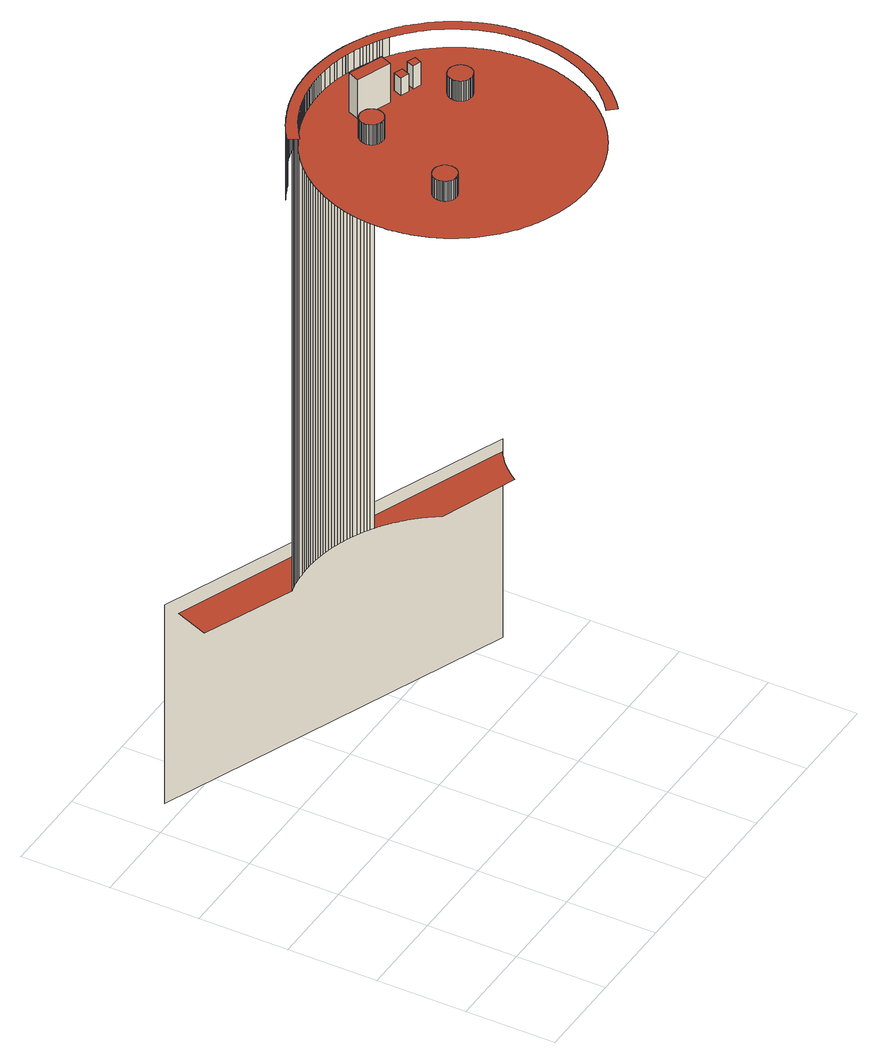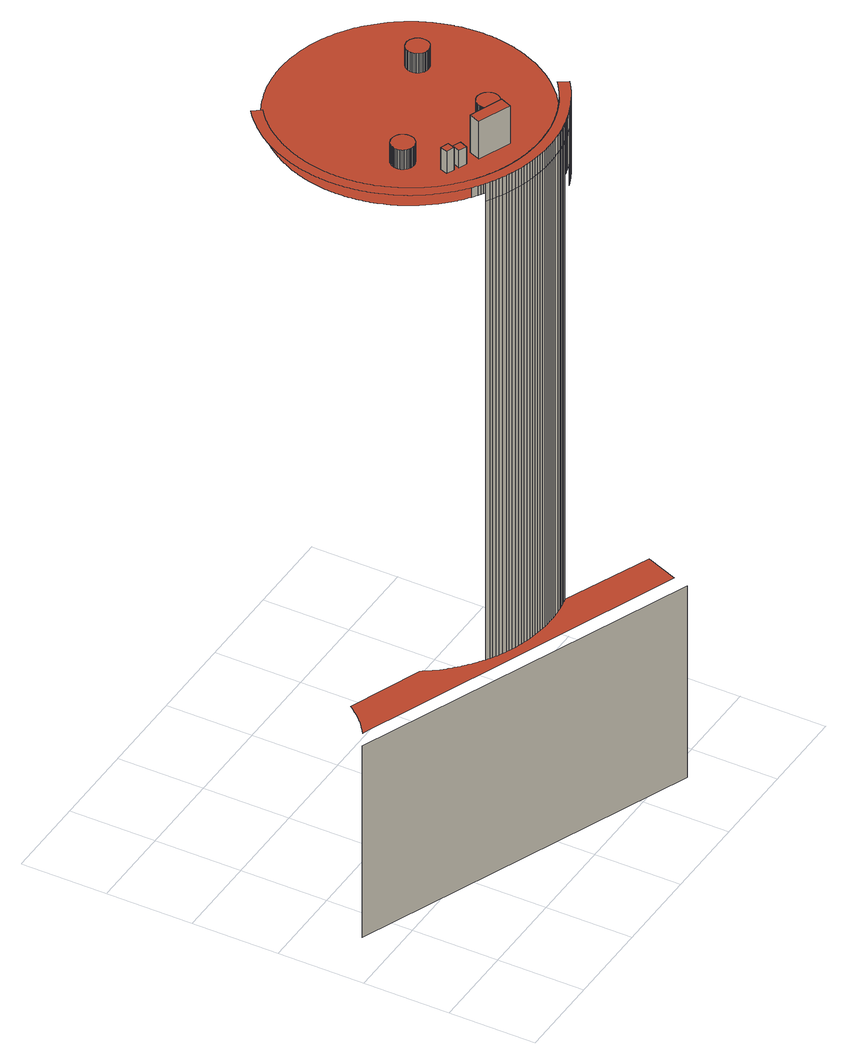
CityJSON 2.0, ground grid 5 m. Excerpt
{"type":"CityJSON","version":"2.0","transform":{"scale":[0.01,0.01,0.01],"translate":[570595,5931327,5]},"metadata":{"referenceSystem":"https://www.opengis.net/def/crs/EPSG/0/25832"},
"CityObjects":{
"building1":{"type":"Building","attributes":{"Grundfläche 2D":"1113.342750","Grundhöhe NN":"5.409"},"children":["building1-1","building1-2","building1-3","building1-4","building1-5","building1-6"],"geometry":[{"type":"MultiSurface","lod":"3","boundaries":[[[0,1,2,3]],[[4,5,6,7,8,9]],[[1,10,11,2]],[[6,5,4,12,13,14]],[[10,15,16,11]],[[17,18,7,6]],[[17,6,14,19]],[[15,20,21,22,23,24,25,16]],[[17,26,27,28,29,18]],[[27,26,17,19,30,31]],[[32,23,22,33]],[[28,27,34,35,36,37,38,39]],[[36,35,34,27,31,40,41,42]],[[33,43,44,45,46,47,48,32]],[[49,50,37,36]],[[49,36,42,51]],[[45,52,53,46]],[[54,55,50,49]],[[54,49,51,56]],[[57,58,59,55,54]],[[57,54,56,60]],[[52,61,62,63,64,65,66,67,68,53]],[[64,69,70,65]],[[71,72,58,57,73,74,75,76,77,78]],[[76,75,74,73,57,60,79,80,81,82]],[[69,83,84,70]],[[83,85,86,87,88,84]],[[76,82,89,90,91,92]],[[77,76,92,91,93,94]],[[86,95,96,87]],[[95,97,98,96]],[[93,91,99,100,101,102]],[[100,99,91,90,103,104]],[[97,105,106,107,108,98]],[[109,110,111,112,113,114,115,116,117,118,119,120,121,122,123,124,125,126,127,128,129,130,131,132,133,134,135,136,137,138,139,140,141,142,143,144,145,146,106,105,97,95,86,85,83,69,64,63,62,61,52,45,44,43,33,22,21,20,15,10,1,0,147,148,149,150,151,152,153,154,155,156,157,158,159,160,161,162,163,164,165,166,167,168,169,170,171,172,173,174,175,176,177,178,179,180,181,182,183,184,185,186,187,188,189,190,191,192,193,194,195,196,197,198,199,200,201,202,203,204,205,206,207,208,209,210,211,212,213,214,215,216,217,218,219,220,221,222,223,224,225,226,227,228,229,230,231,232,233,234,235,236,237,238,239,240,241,242,243,244,245,246,247,248,249,250,251,252,253,254,255,256,257,258,259,260,261,262,263,264,265,266,267,268,269,270,271,272,273,274,275,276,277,278,279,280,281,282,283,284,285,286,287,288,289,290,291,292,293,294,295,296,297,298,299,300,301,302,303,304,305,306,307,308,309,310,311,312,313,314,315,316,317,318,319,320,321,322,323,324,325,326,327,328,329,330,331,332,333,334,335,336,337,338,339,340,341,342,343,344,345,346,347,348,349,350,351,352,353,354,355,356,357,358,359,360,361,362,363,364,365,366,367,368,369,370,371,372,373,374,375,376,377,378,379,380,381,382,383,384,385,386,387,388,389,390,391,392,393,394,395,396,397,398,399,400,401,402,403,404,405,406,407,408,409,410,411,412,413,414,415,416,417,418,419,420,421,422,423,424,425,426,427,428,429,430,431,432,433,434,435,436,437,438,439,440,441,442,443,444,445,446,447,448,449,450,451,452,453,454,455,456,457,458,459,460,461,462,463,464,465,466,467,468,469,470,471,472,473,474,475,476,477,478,479,480,481,482,483,484,485,486,487,488,489,490,491,492,493,494,495,496,497,498,499]],[[101,100,500,501,502,503]],[[501,500,100,104,504,505]],[[106,146,145,144,506,507,508,107]],[[509,502,501,510,511,512,513,514]],[[511,510,501,505,515,516]],[[144,143,142,517,518,506]],[[511,519,520,521,522,512]],[[520,519,511,516,523,524]],[[142,141,525,517]],[[520,526,527,528,529,521]],[[527,526,520,524,530,531]],[[141,140,532,525]],[[527,533,534,535,536,528]],[[534,533,527,531,537,538]],[[140,139,138,539,540,532]],[[138,137,541,539]],[[534,542,543,544,545,535]],[[543,542,534,538,546,547]],[[137,136,548,541]],[[136,135,549,548]],[[135,134,550,549]],[[551,544,543,552,553,554,555,556,557,558]],[[555,554,553,552,543,547,559,560,561,562]],[[134,133,132,563,564,550]],[[132,131,130,565,566,563]],[[555,567,568,569,570,556]],[[568,567,555,562,571,572]],[[130,129,128,573,574,565]],[[568,575,576,577,578,569]],[[576,575,568,572,579,580]],[[128,127,126,581,582,573]],[[583,584,577,576]],[[583,576,580,585]],[[583,586,587,588,589,584]],[[126,125,124,123,122,590,591,592,593,581]],[[587,586,583,585,594,595]],[[587,596,597,598,599,588]],[[597,596,587,595,600,601]],[[122,121,120,119,118,602,603,604,605,590]],[[597,606,607,608,609,598]],[[607,606,597,601,610,611]],[[607,612,613,614,615,608]],[[613,612,607,611,616,617]],[[118,117,116,115,114,618,619,620,621,602]],[[613,622,623,624,625,614]],[[623,622,613,617,626,627]],[[623,628,629,630,631,624]],[[114,113,112,632,633,618]],[[629,628,623,627,634,635]],[[629,636,637,638,639,630]],[[637,636,629,635,640,641]],[[112,111,110,109,499,642,643,644,645,632]],[[637,646,647,648,649,638]],[[647,646,637,641,650,651]],[[499,498,497,652,653,642]],[[647,654,655,656,657,648]],[[655,654,647,651,658,659]],[[497,496,660,652]],[[655,661,662,663,664,656]],[[665,660,496,495]],[[662,661,655,659,666,667]],[[668,669,663,662]],[[495,494,493,492,491,670,671,672,673,665]],[[662,667,674,668]],[[668,675,676,677,678,669]],[[679,680,681,682]],[[668,674,683,684,676,675]],[[491,490,489,488,487,685,686,687,688,670]],[[676,689,690,691,692,677]],[[690,689,676,684,693,694]],[[695,696,697,698,699,700,701,702,703,704,705,706,707,708,709,710,711,712,713,714,715,716,717,718,719,720,721,722,723,724,725,726,727,728,729,730,731,732,733,734,735,736,737,738,739,740,741,742,743,744,745,746,747,748,749,750,751,752,753,754,755,756,757,758,759,760,761,762,763,764,765,766,767,768,769,770,771,772,773,774,775,776,777,778,779,780,781,782,783,784,785,786,787,788,789,790,791,792,793,794,795,796,797,798,799,800,801,802,803,804,805,806,807,808,809,810,811,812,813,814,815,816,817,818,819,820,821,822,823,824,825,826,827,828,829,830,831,832,833,834,835,836,837,838,839,840,841,842,843,844,845,846,694,693,684,683,674,667,666,659,658,651,650,641,640,635,634,627,626,617,616,611,610,601,600,595,594,585,580,579,572,571,562,561,560,559,547,546,538,537,531,530,524,523,516,515,505,504,104,103,90,89,82,81,80,79,60,56,51,42,41,40,31,30,19,14,13,12,847,848,849,850,851,852,853,854,855,856,3,2,11,16,25,24,23,32,48,47,46,53,68,67,66,65,70,84,88,87,96,98,108,107,508,507,506,518,517,525,532,540,539,541,548,549,550,564,563,566,565,574,573,582,581,593,592,591,590,605,604,603,602,621,620,619,618,633,632,645,644,643,642,653,652,660,665,673,672,671,670,688,687,686,685,857,858,859,860,861,862,863,864,865,866,867,868,869,870,871,872,873,874,875,876,877,878,879,880,881,882,883,884,885,886,887,888,889,890,891,892,893,894,895,896,897,898,899,900,901,902,903,904,905,906,907,908,909,910,911,912,913,914,915,916,917,918,919,920,921,922,923,924,925,926,927,928,929,930,931,932,933,934,935,936,937,938,939,940,941,942,943,944,945,946,947,948,949,950,951,952,953,954,955,956,957,958,959,960,961,962,963,964,965,966,967,968,969,970,971,972,973,974,975,976,977,978,979,980,981,982,983,984,985,986,987,988,989,990,991,992,993,994,995,996,997,998,999,1000,1001,1002,1003]],[[690,1004,1005,1006,1007,691]],[[487,486,485,858,857,685]],[[1005,1004,690,694,846,845]],[[1005,1008,1009,1010,1011,1006]],[[485,484,483,860,859,858]],[[1009,1008,1005,845,844,843]],[[843,842,1012,1009]],[[1012,1013,1010,1009]],[[483,482,481,862,861,860]],[[1012,1014,1015,1016,1017,1013]],[[481,480,479,864,863,862]],[[1015,1014,1012,842,841,840]],[[479,478,477,476,867,866,865,864]],[[1015,1018,1019,1020,1021,1016]],[[1019,1018,1015,840,839,838]],[[476,475,868,867]],[[1019,1022,1023,1024,1025,1020]],[[1023,1022,1019,838,837,836]],[[475,474,473,870,869,868]],[[512,522,521,529,528,536,535,545,544,551,558,557,556,570,569,578,577,584,589,588,599,598,609,608,615,614,625,624,631,630,639,638,649,648,657,656,664,663,669,678,677,692,691,1007,1006,1011,1010,1013,1017,1016,1021,1020,1025,1024,1026,1027,1028,1029,1030,1031,1032,1033,1034,1035,1036,1037,1038,1039,1040,1041,1042,1043,1044,1045,1046,1047,1048,1049,1050,1051,1052,1053,1054,1055,1056,1057,1058,1059,1060,1061,1062,1063,1064,1065,1066,1067,1068,1069,1070,1071,1072,1073,1074,1075,1076,1077,1078,1079,1080,1081,1082,1083,1084,514,513]],[[1023,1085,1086,1027,1026,1024]],[[1086,1085,1023,836,835,834]],[[473,472,471,470,873,872,871,870]],[[1087,1028,1027,1086]],[[1087,1086,834,833]],[[1028,1087,1088,1089,1090,1031,1030,1029]],[[1088,1087,833,832,831,830,1090,1089]]],"semantics":{"surfaces":[{"type":"WallSurface"},{"type":"RoofSurface"}],"values":[0,0,0,0,0,0,0,0,0,0,0,0,0,0,0,0,0,0,0,0,0,0,0,0,0,0,0,0,0,0,0,0,0,0,1,0,0,0,0,0,0,0,0,0,0,0,0,0,0,0,0,0,0,0,0,0,0,0,0,0,0,0,0,0,0,0,0,0,0,0,0,0,0,0,0,0,0,0,0,0,0,0,0,0,0,0,0,0,0,0,0,0,0,0,0,0,0,0,0,0,0,0,0,0,0,1,0,0,0,0,0,0,0,0,0,0,0,0,0,0,0,0,0,0,0,1,0,0,0,0,0,0,0]}}]},
"building1-1":{"type":"BuildingInstallation","parents":["building1"],"geometry":[{"type":"MultiSurface","lod":"3","boundaries":[[[1091,1092,1093,1094,1095,1096,1097,1098,1099,1100,1101,1102,1103,1104,1105,1106,1107,1108,1109,1110,1111,1112,1113,1114,1115,1116,1117,1118,1119,1120,1121,1122,1123,1124,1125,1126,1127,1128,1129,1130,1131,1132,1133,1134,1135,1136,1137,1138]],[[1096,1095,1139,1140]],[[1097,1096,1140,1141]],[[1098,1097,1141,1142]],[[1099,1098,1142,1143]],[[1094,1093,1144,1145]],[[1095,1094,1145,1139]],[[1100,1099,1143,1146]],[[1101,1100,1146,1147]],[[1102,1101,1147,1148]],[[1103,1102,1148,1149]],[[1104,1103,1149,1150]],[[1105,1104,1150,1151]],[[1106,1105,1151,1152]],[[1107,1106,1152,1153]],[[1108,1107,1153,1154]],[[1109,1108,1154,1155]],[[1110,1109,1155,1156]],[[1111,1110,1156,1157]],[[1112,1111,1157,1158]],[[1113,1112,1158,1159]],[[1114,1113,1159,1160]],[[1115,1114,1160,1161]],[[1116,1115,1161,1162]],[[1117,1116,1162,1163]],[[1118,1117,1163,1164]],[[1119,1118,1164,1165]],[[1120,1119,1165,1166]],[[1121,1120,1166,1167]],[[1122,1121,1167,1168]],[[1123,1122,1168,1169]],[[1124,1123,1169,1170]],[[1125,1124,1170,1171]],[[1126,1125,1171,1172]],[[1127,1126,1172,1173]],[[1128,1127,1173,1174]],[[1129,1128,1174,1175]],[[1130,1129,1175,1176]],[[1131,1130,1176,1177]],[[1132,1131,1177,1178]],[[1133,1132,1178,1179]],[[1134,1133,1179,1180]],[[1135,1134,1180,1181]],[[1136,1135,1181,1182]],[[1137,1136,1182,1183]],[[1138,1137,1183,1184]],[[1091,1138,1184,1185]],[[1092,1091,1185,1186]],[[1093,1092,1186,1144]]],"semantics":{"surfaces":[{"type":"RoofSurface"},{"type":"WallSurface"}],"values":[0,1,1,1,1,1,1,1,1,1,1,1,1,1,1,1,1,1,1,1,1,1,1,1,1,1,1,1,1,1,1,1,1,1,1,1,1,1,1,1,1,1,1,1,1,1,1,1,1]}}]},
"building1-2":{"type":"BuildingInstallation","parents":["building1"],"geometry":[{"type":"MultiSurface","lod":"3","boundaries":[[[1187,1188,1189,1190,1191,1192,1193,1194,1195,1196,1197,1198,1199,1200,1201,1202,1203,1204,1205,1206,1207,1208,1209,1210,1211,1212,1213,1214,1215,1216,1217,1218,1219,1220,1221,1222,1223,1224,1225,1226,1227,1228,1229,1230,1231,1232,1233,1234]],[[1235,1236,1192,1191]],[[1237,1238,1234,1233]],[[1238,1239,1187,1234]],[[1239,1240,1188,1187]],[[1240,1241,1189,1188]],[[1190,1189,1241,1242]],[[1242,1235,1191,1190]],[[1236,1243,1193,1192]],[[1243,1244,1194,1193]],[[1244,1245,1195,1194]],[[1245,1246,1196,1195]],[[1246,1247,1197,1196]],[[1247,1248,1198,1197]],[[1248,1249,1199,1198]],[[1249,1250,1200,1199]],[[1250,1251,1201,1200]],[[1251,1252,1202,1201]],[[1252,1253,1203,1202]],[[1253,1254,1204,1203]],[[1254,1255,1205,1204]],[[1255,1256,1206,1205]],[[1256,1257,1207,1206]],[[1257,1258,1208,1207]],[[1258,1259,1209,1208]],[[1259,1260,1210,1209]],[[1260,1261,1211,1210]],[[1261,1262,1212,1211]],[[1262,1263,1213,1212]],[[1263,1264,1214,1213]],[[1264,1265,1215,1214]],[[1265,1266,1216,1215]],[[1266,1267,1217,1216]],[[1267,1268,1218,1217]],[[1268,1269,1219,1218]],[[1269,1270,1220,1219]],[[1270,1271,1221,1220]],[[1271,1272,1222,1221]],[[1272,1273,1223,1222]],[[1273,1274,1224,1223]],[[1274,1275,1225,1224]],[[1226,1225,1275,1276]],[[1276,1277,1227,1226]],[[1277,1278,1228,1227]],[[1278,1279,1229,1228]],[[1279,1280,1230,1229]],[[1280,1281,1231,1230]],[[1281,1282,1232,1231]],[[1282,1237,1233,1232]]],"semantics":{"surfaces":[{"type":"RoofSurface"},{"type":"WallSurface"}],"values":[0,1,1,1,1,1,1,1,1,1,1,1,1,1,1,1,1,1,1,1,1,1,1,1,1,1,1,1,1,1,1,1,1,1,1,1,1,1,1,1,1,1,1,1,1,1,1,1,1]}}]},
"building1-3":{"type":"BuildingInstallation","parents":["building1"],"geometry":[{"type":"MultiSurface","lod":"3","boundaries":[[[1283,1284,1285,1286]],[[1286,1285,1287,1288]],[[1283,1286,1288,1289]],[[1284,1283,1289,1290]],[[1285,1284,1290,1287]]],"semantics":{"surfaces":[{"type":"RoofSurface"},{"type":"WallSurface"}],"values":[0,1,1,1,1]}}]},
"building1-4":{"type":"BuildingInstallation","parents":["building1"],"geometry":[{"type":"MultiSurface","lod":"3","boundaries":[[[1291,1292,1293,1294]],[[1294,1293,1295,1296]],[[1291,1294,1296,1297]],[[1292,1291,1297,1298]],[[1293,1292,1298,1295]]],"semantics":{"surfaces":[{"type":"RoofSurface"},{"type":"WallSurface"}],"values":[0,1,1,1,1]}}]},
"building1-5":{"type":"BuildingInstallation","parents":["building1"],"geometry":[{"type":"MultiSurface","lod":"3","boundaries":[[[1299,1300,1301,1302,1303,1304,1305,1306,1307,1308,1309,1310,1311,1312,1313,1314,1315,1316,1317,1318,1319,1320,1321,1322,1323,1324,1325,1326,1327,1328,1329,1330,1331,1332,1333,1334,1335,1336,1337,1338,1339,1340,1341,1342,1343,1344,1345,1346]],[[1309,1308,1347,1348]],[[1310,1309,1348,1349]],[[1311,1310,1349,1350]],[[1312,1311,1350,1351]],[[1313,1312,1351,1352]],[[1314,1313,1352,1353]],[[1308,1307,1354,1347]],[[1315,1314,1353,1355]],[[1316,1315,1355,1356]],[[1317,1316,1356,1357]],[[1318,1317,1357,1358]],[[1319,1318,1358,1359]],[[1320,1319,1359,1360]],[[1321,1320,1360,1361]],[[1322,1321,1361,1362]],[[1323,1322,1362,1363]],[[1324,1323,1363,1364]],[[1325,1324,1364,1365]],[[1326,1325,1365,1366]],[[1327,1326,1366,1367]],[[1328,1327,1367,1368]],[[1329,1328,1368,1369]],[[1330,1329,1369,1370]],[[1331,1330,1370,1371]],[[1332,1331,1371,1372]],[[1333,1332,1372,1373]],[[1334,1333,1373,1374]],[[1335,1334,1374,1375]],[[1336,1335,1375,1376]],[[1337,1336,1376,1377]],[[1338,1337,1377,1378]],[[1339,1338,1378,1379]],[[1340,1339,1379,1380]],[[1341,1340,1380,1381]],[[1342,1341,1381,1382]],[[1343,1342,1382,1383]],[[1344,1343,1383,1384]],[[1345,1344,1384,1385]],[[1346,1345,1385,1386]],[[1299,1346,1386,1387]],[[1300,1299,1387,1388]],[[1301,1300,1388,1389]],[[1302,1301,1389,1390]],[[1303,1302,1390,1391]],[[1304,1303,1391,1392]],[[1305,1304,1392,1393]],[[1306,1305,1393,1394]],[[1307,1306,1394,1354]]],"semantics":{"surfaces":[{"type":"RoofSurface"},{"type":"WallSurface"}],"values":[0,1,1,1,1,1,1,1,1,1,1,1,1,1,1,1,1,1,1,1,1,1,1,1,1,1,1,1,1,1,1,1,1,1,1,1,1,1,1,1,1,1,1,1,1,1,1,1,1]}}]},
"building1-6":{"type":"BuildingInstallation","parents":["building1"],"geometry":[{"type":"MultiSurface","lod":"3","boundaries":[[[1395,1396,1397,1398]],[[1398,1397,1399,1400]],[[1395,1398,1400,1401]],[[1396,1395,1401,1402]],[[1397,1396,1402,1399]]],"semantics":{"surfaces":[{"type":"RoofSurface"},{"type":"WallSurface"}],"values":[0,1,1,1,1]}}]}
},
"vertices":[
[413,1460,4232],[442,1477,4232],[442,1477,4345],[413,1460,4345],[417,1532,4232],[430,1539,4232],[433,1541,4232],[433,1541,3867],[430,1539,3867],[417,1532,3867],[445,1479,4232],[445,1479,4345],[417,1532,4345],[430,1539,4345],[433,1541,4345],[458,1486,4232],[458,1486,4345],[446,1547,4232],[446,1547,3867],[446,1547,4345],[460,1487,4232],[473,1493,4232],[476,1495,4232],[476,1495,4345],[473,1493,4345],[460,1487,4345],[450,1549,4232],[464,1555,4232],[464,1555,3867],[450,1549,3867],[450,1549,4345],[464,1555,4345],[489,1501,4345],[489,1501,4232],[467,1557,4232],[481,1563,4232],[485,1565,4232],[485,1565,3867],[481,1563,3867],[467,1557,3867],[467,1557,4345],[481,1563,4345],[485,1565,4345],[492,1502,4232],[506,1508,4232],[508,1509,4232],[508,1509,4345],[506,1508,4345],[492,1502,4345],[499,1571,4232],[499,1571,3867],[499,1571,4345],[522,1515,4232],[522,1515,4345],[503,1572,4232],[503,1572,3867],[503,1572,4345],[521,1579,4232],[521,1579,4010],[521,1579,3867],[521,1579,4345],[525,1516,4232],[539,1522,4232],[542,1523,4232],[556,1528,4232],[556,1528,4345],[542,1523,4345],[539,1522,4345],[525,1516,4345],[559,1529,4232],[559,1529,4345],[540,1586,4010],[535,1585,4010],[535,1585,4232],[540,1586,4232],[554,1591,4232],[558,1592,4232],[558,1592,4010],[554,1591,4010],[535,1585,4345],[540,1586,4345],[554,1591,4345],[558,1592,4345],[573,1534,4232],[573,1534,4345],[576,1535,4232],[591,1539,4232],[591,1539,4345],[576,1535,4345],[573,1597,4345],[577,1598,4345],[577,1598,4232],[573,1597,4232],[577,1598,4010],[573,1597,4010],[594,1540,4232],[594,1540,4345],[608,1544,4232],[608,1544,4345],[592,1602,4232],[596,1604,4232],[596,1604,4010],[592,1602,4010],[592,1602,4345],[596,1604,4345],[611,1545,4232],[626,1549,4232],[626,1549,4345],[611,1545,4345],[989,1549,4232],[985,1550,4232],[970,1554,4232],[966,1554,4232],[951,1557,4232],[948,1558,4232],[932,1561,4232],[929,1561,4232],[913,1564,4232],[910,1564,4232],[894,1566,4232],[891,1567,4232],[875,1568,4232],[871,1568,4232],[856,1570,4232],[852,1570,4232],[836,1571,4232],[833,1571,4232],[817,1571,4232],[814,1571,4232],[798,1571,4232],[795,1571,4232],[779,1571,4232],[776,1570,4232],[760,1570,4232],[756,1569,4232],[741,1568,4232],[738,1568,4232],[722,1566,4232],[719,1566,4232],[703,1564,4232],[700,1563,4232],[681,1561,4232],[666,1558,4232],[663,1557,4232],[648,1554,4232],[644,1553,4232],[630,1550,4232],[386,1443,4232],[384,1442,4232],[341,1410,4232],[339,1408,4232],[315,1389,4232],[312,1387,4232],[290,1366,4232],[287,1364,4232],[274,1352,4232],[265,1342,4232],[262,1339,4232],[253,1329,4232],[250,1326,4232],[238,1313,4232],[229,1303,4232],[226,1300,4232],[217,1289,4232],[215,1286,4232],[206,1274,4232],[204,1271,4232],[195,1260,4232],[184,1245,4232],[182,1241,4232],[174,1229,4232],[172,1226,4232],[164,1213,4232],[162,1210,4232],[154,1197,4232],[152,1194,4232],[143,1178,4232],[134,1161,4232],[127,1147,4232],[126,1144,4232],[119,1130,4232],[118,1127,4232],[111,1112,4232],[110,1109,4232],[104,1094,4232],[103,1091,4232],[97,1076,4232],[96,1073,4232],[90,1058,4232],[89,1055,4232],[84,1039,4232],[83,1036,4232],[79,1020,4232],[78,1018,4232],[73,1001,4232],[73,999,4232],[69,982,4232],[68,980,4232],[64,961,4232],[61,944,4232],[60,942,4232],[58,925,4232],[57,922,4232],[55,905,4232],[55,903,4232],[53,885,4232],[53,883,4232],[51,866,4232],[51,864,4232],[50,846,4232],[50,844,4232],[50,826,4232],[50,825,4232],[49,807,4232],[49,805,4232],[50,787,4232],[50,785,4232],[51,768,4232],[51,766,4232],[52,748,4232],[52,747,4232],[54,729,4232],[54,727,4232],[54,726,4232],[57,708,4232],[59,691,4232],[60,689,4232],[63,672,4232],[63,670,4232],[67,653,4232],[67,651,4232],[71,633,4232],[76,616,4232],[76,615,4232],[81,598,4232],[81,596,4232],[86,580,4232],[87,579,4232],[92,562,4232],[93,561,4232],[99,544,4232],[99,543,4232],[105,527,4232],[106,526,4232],[112,510,4232],[113,509,4232],[120,493,4232],[128,477,4232],[128,476,4232],[136,461,4232],[144,445,4232],[145,445,4232],[153,430,4232],[154,429,4232],[162,415,4232],[162,414,4232],[172,400,4232],[191,371,4232],[211,344,4232],[222,332,4232],[233,318,4232],[256,293,4232],[268,280,4232],[281,268,4232],[293,255,4232],[307,244,4232],[320,232,4232],[334,220,4232],[349,209,4232],[363,198,4232],[378,188,4232],[394,177,4232],[410,167,4232],[426,158,4232],[442,148,4232],[459,139,4232],[476,131,4232],[493,123,4232],[511,115,4232],[529,108,4232],[546,101,4232],[565,94,4232],[583,88,4232],[602,83,4232],[621,78,4232],[640,73,4232],[659,69,4232],[678,66,4232],[698,62,4232],[717,60,4232],[736,58,4232],[737,58,4232],[756,56,4232],[776,55,4232],[795,54,4232],[796,54,4232],[815,54,4232],[834,55,4232],[835,55,4232],[854,56,4232],[855,56,4232],[873,57,4232],[874,57,4232],[892,59,4232],[893,59,4232],[911,62,4232],[913,62,4232],[931,64,4232],[932,65,4232],[949,68,4232],[951,68,4232],[968,71,4232],[988,76,4232],[1005,80,4232],[1006,81,4232],[1023,86,4232],[1025,86,4232],[1041,91,4232],[1059,97,4232],[1060,98,4232],[1076,104,4232],[1078,104,4232],[1094,110,4232],[1095,111,4232],[1110,117,4232],[1112,118,4232],[1127,125,4232],[1129,126,4232],[1143,133,4232],[1145,133,4232],[1159,141,4232],[1161,142,4232],[1175,149,4232],[1177,150,4232],[1190,158,4232],[1192,159,4232],[1205,167,4232],[1207,168,4232],[1220,176,4232],[1221,177,4232],[1249,196,4232],[1250,197,4232],[1276,216,4232],[1276,217,4232],[1317,251,4232],[1342,274,4232],[1349,282,4232],[1366,299,4232],[1373,307,4232],[1378,312,4232],[1389,325,4232],[1396,334,4232],[1400,339,4232],[1407,348,4232],[1411,353,4232],[1418,362,4232],[1422,367,4232],[1429,377,4232],[1432,382,4232],[1439,392,4232],[1442,397,4232],[1449,407,4232],[1452,413,4232],[1458,423,4232],[1462,428,4232],[1468,439,4232],[1471,444,4232],[1477,455,4232],[1480,461,4232],[1485,472,4232],[1488,477,4232],[1493,489,4232],[1496,494,4232],[1504,511,4232],[1509,523,4232],[1511,529,4232],[1516,541,4232],[1518,546,4232],[1522,558,4232],[1524,564,4232],[1528,576,4232],[1530,582,4232],[1534,595,4232],[1536,600,4232],[1539,613,4232],[1541,619,4232],[1544,632,4232],[1546,637,4232],[1549,650,4232],[1550,656,4232],[1554,675,4232],[1556,688,4232],[1557,694,4232],[1559,707,4232],[1560,713,4232],[1561,726,4232],[1562,732,4232],[1563,746,4232],[1564,751,4232],[1565,765,4232],[1565,770,4232],[1566,784,4232],[1566,790,4232],[1566,803,4232],[1566,809,4232],[1566,822,4232],[1566,828,4232],[1565,847,4232],[1565,861,4232],[1564,866,4232],[1563,880,4232],[1563,885,4232],[1561,899,4232],[1561,904,4232],[1559,918,4232],[1558,923,4232],[1556,936,4232],[1555,942,4232],[1553,955,4232],[1552,960,4232],[1549,973,4232],[1548,979,4232],[1545,992,4232],[1544,997,4232],[1540,1010,4232],[1539,1015,4232],[1534,1033,4232],[1530,1045,4232],[1528,1050,4232],[1524,1063,4232],[1522,1067,4232],[1518,1080,4232],[1516,1084,4232],[1511,1097,4232],[1509,1101,4232],[1504,1113,4232],[1502,1118,4232],[1497,1130,4232],[1495,1134,4232],[1489,1146,4232],[1487,1150,4232],[1481,1162,4232],[1479,1166,4232],[1473,1177,4232],[1470,1182,4232],[1464,1192,4232],[1462,1197,4232],[1446,1222,4232],[1444,1226,4232],[1427,1250,4232],[1425,1254,4232],[1407,1277,4232],[1405,1281,4232],[1386,1303,4232],[1384,1306,4232],[1364,1329,4232],[1361,1332,4232],[1340,1353,4232],[1337,1356,4232],[1328,1365,4232],[1324,1368,4232],[1315,1377,4232],[1311,1380,4232],[1301,1389,4232],[1298,1392,4232],[1288,1400,4232],[1284,1403,4232],[1273,1411,4232],[1270,1414,4232],[1259,1422,4232],[1256,1425,4232],[1241,1435,4232],[1229,1443,4232],[1226,1446,4232],[1214,1453,4232],[1210,1455,4232],[1198,1463,4232],[1195,1465,4232],[1182,1472,4232],[1179,1474,4232],[1166,1481,4232],[1162,1483,4232],[1149,1490,4232],[1146,1492,4232],[1132,1498,4232],[1129,1500,4232],[1115,1506,4232],[1111,1508,4232],[1098,1513,4232],[1094,1515,4232],[1080,1521,4232],[1076,1522,4232],[1062,1527,4232],[1058,1529,4232],[1044,1533,4232],[1041,1535,4232],[1026,1539,4232],[1022,1540,4232],[1007,1544,4232],[1004,1545,4232],[612,1607,4232],[616,1608,4232],[616,1608,4010],[612,1607,4010],[612,1607,4345],[616,1608,4345],[648,1554,4345],[644,1553,4345],[630,1550,4345],[616,1608,3867],[631,1612,4232],[635,1613,4232],[635,1613,1275],[631,1612,1275],[616,1608,1275],[631,1612,4345],[635,1613,4345],[666,1558,4345],[663,1557,4345],[651,1616,4232],[655,1617,4232],[655,1617,1275],[651,1616,1275],[651,1616,4345],[655,1617,4345],[681,1561,4345],[671,1620,4232],[675,1621,4232],[675,1621,1275],[671,1620,1275],[671,1620,4345],[675,1621,4345],[700,1563,4345],[691,1623,4232],[695,1624,4232],[695,1624,1275],[691,1623,1275],[691,1623,4345],[695,1624,4345],[719,1566,4345],[703,1564,4345],[722,1566,4345],[711,1626,4232],[716,1626,4232],[716,1626,1275],[711,1626,1275],[711,1626,4345],[716,1626,4345],[738,1568,4345],[741,1568,4345],[756,1569,4345],[731,1628,1275],[731,1628,4232],[736,1628,4232],[752,1629,4232],[757,1630,4232],[757,1630,1275],[752,1629,1275],[736,1628,1275],[731,1628,4345],[736,1628,4345],[752,1629,4345],[757,1630,4345],[776,1570,4345],[760,1570,4345],[795,1571,4345],[779,1571,4345],[772,1631,4232],[777,1631,4232],[777,1631,1275],[772,1631,1275],[772,1631,4345],[777,1631,4345],[814,1571,4345],[798,1571,4345],[793,1631,4232],[798,1631,4232],[798,1631,1275],[793,1631,1275],[793,1631,4345],[798,1631,4345],[833,1571,4345],[817,1571,4345],[819,1631,4232],[819,1631,1275],[819,1631,4345],[834,1631,4232],[839,1631,4232],[839,1631,1275],[834,1631,1275],[871,1568,4345],[856,1570,4345],[852,1570,4345],[836,1571,4345],[834,1631,4345],[839,1631,4345],[855,1630,4232],[860,1630,4232],[860,1630,1275],[855,1630,1275],[855,1630,4345],[860,1630,4345],[910,1564,4345],[894,1566,4345],[891,1567,4345],[875,1568,4345],[876,1629,4232],[881,1628,4232],[881,1628,1275],[876,1629,1275],[876,1629,4345],[881,1628,4345],[897,1626,4232],[901,1626,4232],[901,1626,1275],[897,1626,1275],[897,1626,4345],[901,1626,4345],[948,1558,4345],[932,1561,4345],[929,1561,4345],[913,1564,4345],[917,1624,4232],[922,1623,4232],[922,1623,1275],[917,1624,1275],[917,1624,4345],[922,1623,4345],[938,1621,4232],[943,1620,4232],[943,1620,1275],[938,1621,1275],[966,1554,4345],[951,1557,4345],[938,1621,4345],[943,1620,4345],[958,1617,4232],[963,1617,4232],[963,1617,1275],[958,1617,1275],[958,1617,4345],[963,1617,4345],[1004,1545,4345],[989,1549,4345],[985,1550,4345],[970,1554,4345],[979,1613,4232],[983,1612,4232],[983,1612,1275],[979,1613,1275],[979,1613,4345],[983,1612,4345],[1022,1540,4345],[1007,1544,4345],[999,1609,4232],[1004,1608,4232],[1004,1608,1275],[999,1609,1275],[999,1609,4345],[1004,1608,4345],[1026,1539,4345],[1019,1604,4232],[1024,1602,4232],[1024,1602,1275],[1019,1604,1275],[1041,1535,4345],[1019,1604,4345],[1024,1602,4345],[1044,1597,4232],[1044,1597,1275],[1076,1522,4345],[1062,1527,4345],[1058,1529,4345],[1044,1533,4345],[1044,1597,4345],[1058,1592,4232],[1063,1591,4232],[1063,1591,1275],[1058,1592,1275],[214,2095,1275],[2175,1306,1275],[2175,1306,41],[214,2095,41],[1058,1592,4345],[1063,1591,4345],[1111,1508,4345],[1098,1513,4345],[1094,1515,4345],[1080,1521,4345],[1078,1585,4232],[1083,1584,4232],[1083,1584,1275],[1078,1585,1275],[1078,1585,4345],[1083,1584,4345],[1358,207,4345],[1366,214,4345],[1379,226,4345],[1392,240,4345],[1405,253,4345],[1410,258,4345],[1418,267,4345],[1423,272,4345],[1431,281,4345],[1435,287,4345],[1443,296,4345],[1447,302,4345],[1455,311,4345],[1459,317,4345],[1466,326,4345],[1471,332,4345],[1478,342,4345],[1482,348,4345],[1489,358,4345],[1500,375,4345],[1503,381,4345],[1510,392,4345],[1520,409,4345],[1523,415,4345],[1530,427,4345],[1533,433,4345],[1539,444,4345],[1542,451,4345],[1548,463,4345],[1551,469,4345],[1556,481,4345],[1559,488,4345],[1564,500,4345],[1572,519,4345],[1579,538,4345],[1581,545,4345],[1586,558,4345],[1588,564,4345],[1592,577,4345],[1594,584,4345],[1597,597,4345],[1599,604,4345],[1603,617,4345],[1604,624,4345],[1607,637,4345],[1609,644,4345],[1612,658,4345],[1613,664,4345],[1615,678,4345],[1616,685,4345],[1619,699,4345],[1619,705,4345],[1621,719,4345],[1622,726,4345],[1623,740,4345],[1624,747,4345],[1625,761,4345],[1625,767,4345],[1626,782,4345],[1626,788,4345],[1626,802,4345],[1626,823,4345],[1626,829,4345],[1626,844,4345],[1626,850,4345],[1625,864,4345],[1624,871,4345],[1623,885,4345],[1623,891,4345],[1622,895,4345],[1621,905,4345],[1620,912,4345],[1619,926,4345],[1618,932,4345],[1616,946,4345],[1615,952,4345],[1612,966,4345],[1611,972,4345],[1608,986,4345],[1607,992,4345],[1603,1006,4345],[1602,1012,4345],[1598,1025,4345],[1597,1031,4345],[1593,1044,4345],[1591,1050,4345],[1587,1063,4345],[1585,1069,4345],[1581,1082,4345],[1574,1101,4345],[1572,1106,4345],[1567,1119,4345],[1565,1125,4345],[1559,1137,4345],[1557,1142,4345],[1552,1155,4345],[1549,1160,4345],[1543,1172,4345],[1541,1177,4345],[1535,1189,4345],[1532,1194,4345],[1526,1206,4345],[1523,1211,4345],[1517,1222,4345],[1514,1227,4345],[1507,1238,4345],[1497,1254,4345],[1494,1259,4345],[1487,1270,4345],[1477,1284,4345],[1473,1290,4345],[1456,1313,4345],[1452,1318,4345],[1433,1342,4345],[1421,1355,4345],[1408,1369,4345],[1405,1373,4345],[1396,1382,4345],[1383,1396,4345],[1379,1400,4345],[1369,1409,4345],[1365,1412,4345],[1355,1422,4345],[1351,1425,4345],[1341,1434,4345],[1336,1438,4345],[1326,1446,4345],[1322,1450,4345],[1311,1459,4345],[1306,1462,4345],[1295,1470,4345],[1280,1482,4345],[1275,1485,4345],[1263,1493,4345],[1259,1496,4345],[1247,1504,4345],[1242,1507,4345],[1230,1514,4345],[1225,1517,4345],[1212,1525,4345],[1208,1527,4345],[1195,1534,4345],[1190,1537,4345],[1177,1543,4345],[1172,1546,4345],[1159,1552,4345],[1140,1561,4345],[1135,1563,4345],[1121,1569,4345],[1116,1571,4345],[1102,1577,4345],[1097,1578,4345],[400,1523,4345],[384,1513,4345],[369,1504,4345],[353,1494,4345],[349,1490,4345],[305,1459,4345],[339,1408,4345],[341,1410,4345],[384,1442,4345],[386,1443,4345],[1115,1506,4345],[1129,1500,4345],[1132,1498,4345],[1146,1492,4345],[1149,1490,4345],[1162,1483,4345],[1166,1481,4345],[1179,1474,4345],[1182,1472,4345],[1195,1465,4345],[1198,1463,4345],[1210,1455,4345],[1214,1453,4345],[1226,1446,4345],[1229,1443,4345],[1241,1435,4345],[1256,1425,4345],[1259,1422,4345],[1270,1414,4345],[1273,1411,4345],[1284,1403,4345],[1288,1400,4345],[1298,1392,4345],[1301,1389,4345],[1311,1380,4345],[1315,1377,4345],[1324,1368,4345],[1328,1365,4345],[1337,1356,4345],[1340,1353,4345],[1361,1332,4345],[1364,1329,4345],[1384,1306,4345],[1386,1303,4345],[1405,1281,4345],[1407,1277,4345],[1425,1254,4345],[1427,1250,4345],[1444,1226,4345],[1446,1222,4345],[1462,1197,4345],[1464,1192,4345],[1470,1182,4345],[1473,1177,4345],[1479,1166,4345],[1481,1162,4345],[1487,1150,4345],[1489,1146,4345],[1495,1134,4345],[1497,1130,4345],[1502,1118,4345],[1504,1113,4345],[1509,1101,4345],[1511,1097,4345],[1516,1084,4345],[1518,1080,4345],[1522,1067,4345],[1524,1063,4345],[1528,1050,4345],[1530,1045,4345],[1534,1033,4345],[1539,1015,4345],[1540,1010,4345],[1544,997,4345],[1545,992,4345],[1548,979,4345],[1549,973,4345],[1552,960,4345],[1553,955,4345],[1555,942,4345],[1556,936,4345],[1558,923,4345],[1559,918,4345],[1561,904,4345],[1561,899,4345],[1563,885,4345],[1563,880,4345],[1564,866,4345],[1565,861,4345],[1565,847,4345],[1566,828,4345],[1566,822,4345],[1566,809,4345],[1566,803,4345],[1566,790,4345],[1566,784,4345],[1565,770,4345],[1565,765,4345],[1564,751,4345],[1563,746,4345],[1562,732,4345],[1561,726,4345],[1560,713,4345],[1559,707,4345],[1557,694,4345],[1556,688,4345],[1554,675,4345],[1550,656,4345],[1549,650,4345],[1546,637,4345],[1544,632,4345],[1541,619,4345],[1539,613,4345],[1536,600,4345],[1534,595,4345],[1530,582,4345],[1528,576,4345],[1524,564,4345],[1522,558,4345],[1518,546,4345],[1516,541,4345],[1511,529,4345],[1509,523,4345],[1504,511,4345],[1496,494,4345],[1493,489,4345],[1488,477,4345],[1485,472,4345],[1480,461,4345],[1477,455,4345],[1471,444,4345],[1468,439,4345],[1462,428,4345],[1458,423,4345],[1452,413,4345],[1449,407,4345],[1442,397,4345],[1439,392,4345],[1432,382,4345],[1429,377,4345],[1422,367,4345],[1418,362,4345],[1411,353,4345],[1407,348,4345],[1400,339,4345],[1396,334,4345],[1389,325,4345],[1378,312,4345],[1373,307,4345],[1366,299,4345],[1349,282,4345],[1342,274,4345],[1317,251,4345],[1276,217,4345],[1276,216,4345],[1315,170,4345],[1352,201,4345],[1097,1578,4232],[1102,1577,4232],[1102,1577,1275],[1097,1578,1275],[1116,1571,4232],[1121,1569,4232],[1121,1569,1275],[1116,1571,1275],[1135,1563,4232],[1135,1563,1275],[1140,1561,4232],[1159,1552,4232],[1159,1552,1275],[1140,1561,1275],[1172,1546,4232],[1177,1543,4232],[1177,1543,1275],[1172,1546,1275],[1190,1537,4232],[1195,1534,4232],[1195,1534,1275],[1190,1537,1275],[1208,1527,1275],[1212,1525,1275],[1225,1517,1275],[1230,1514,1275],[1242,1507,1275],[1247,1504,1275],[1259,1496,1275],[1263,1493,1275],[1275,1485,1275],[1280,1482,1275],[1295,1470,1275],[1306,1462,1275],[1311,1459,1275],[1322,1450,1275],[1326,1446,1275],[1336,1438,1275],[1341,1434,1275],[1351,1425,1275],[1355,1422,1275],[1365,1412,1275],[1369,1409,1275],[1379,1400,1275],[1383,1396,1275],[1396,1382,1275],[1405,1373,1275],[1408,1369,1275],[1421,1355,1275],[1433,1342,1275],[1452,1318,1275],[1456,1313,1275],[1473,1290,1275],[1477,1284,1275],[1487,1270,1275],[1494,1259,1275],[1921,1096,1275],[1922,1099,1275],[1924,1101,1275],[1937,1119,1275],[1938,1120,1275],[1952,1138,1275],[1953,1139,1275],[1968,1157,1275],[1969,1158,1275],[1985,1175,1275],[1985,1176,1275],[2002,1193,1275],[2003,1194,1275],[2021,1210,1275],[2022,1211,1275],[2041,1226,1275],[2042,1227,1275],[2061,1242,1275],[2062,1242,1275],[2083,1257,1275],[2045,1271,1275],[1823,1359,1275],[188,2004,1275],[116,1818,1275],[116,1816,1275],[1208,1527,4232],[1212,1525,4232],[1225,1517,4232],[1230,1514,4232],[1242,1507,4232],[1247,1504,4232],
[478,703,4356],[471,708,4356],[463,711,4356],[456,713,4356],[449,714,4356],[442,715,4356],[434,714,4356],[426,713,4356],[418,711,4356],[410,707,4356],[402,702,4356],[395,696,4356],[389,689,4356],[384,681,4356],[380,673,4356],[378,664,4356],[376,655,4356],[376,647,4356],[377,639,4356],[379,631,4356],[381,625,4356],[384,618,4356],[389,612,4356],[394,605,4356],[400,600,4356],[407,595,4356],[415,590,4356],[424,587,4356],[433,585,4356],[442,585,4356],[452,586,4356],[460,588,4356],[469,591,4356],[476,595,4356],[482,600,4356],[488,605,4356],[493,611,4356],[497,617,4356],[500,624,4356],[503,631,4356],[505,640,4356],[506,648,4356],[505,657,4356],[504,667,4356],[501,675,4356],[496,684,4356],[491,691,4356],[485,698,4356],[449,714,4232],[442,715,4232],[434,714,4232],[426,713,4232],[418,711,4232],[463,711,4232],[456,713,4232],[410,707,4232],[402,702,4232],[395,696,4232],[389,689,4232],[384,681,4232],[380,673,4232],[378,664,4232],[376,655,4232],[376,647,4232],[377,639,4232],[379,631,4232],[381,625,4232],[384,618,4232],[389,612,4232],[394,605,4232],[400,600,4232],[407,595,4232],[415,590,4232],[424,587,4232],[433,585,4232],[442,585,4232],[452,586,4232],[460,588,4232],[469,591,4232],[476,595,4232],[482,600,4232],[488,605,4232],[493,611,4232],[497,617,4232],[500,624,4232],[503,631,4232],[505,640,4232],[506,648,4232],[505,657,4232],[504,667,4232],[501,675,4232],[496,684,4232],[491,691,4232],[485,698,4232],[478,703,4232],[471,708,4232],
[664,1246,4356],[655,1246,4356],[647,1246,4356],[640,1245,4356],[633,1243,4356],[626,1240,4356],[619,1237,4356],[613,1232,4356],[607,1226,4356],[601,1219,4356],[596,1212,4356],[593,1203,4356],[590,1194,4356],[589,1185,4356],[589,1176,4356],[591,1167,4356],[593,1159,4356],[597,1151,4356],[601,1144,4356],[606,1138,4356],[611,1133,4356],[617,1129,4356],[623,1125,4356],[631,1122,4356],[639,1119,4356],[647,1118,4356],[656,1117,4356],[666,1119,4356],[674,1121,4356],[683,1125,4356],[691,1129,4356],[698,1135,4356],[704,1142,4356],[709,1148,4356],[712,1155,4356],[715,1163,4356],[717,1170,4356],[718,1177,4356],[718,1184,4356],[717,1192,4356],[715,1200,4356],[712,1209,4356],[708,1217,4356],[702,1224,4356],[696,1231,4356],[689,1236,4356],[680,1241,4356],[672,1244,4356],[633,1243,4232],[626,1240,4232],[680,1241,4232],[672,1244,4232],[664,1246,4232],[655,1246,4232],[647,1246,4232],[640,1245,4232],[619,1237,4232],[613,1232,4232],[607,1226,4232],[601,1219,4232],[596,1212,4232],[593,1203,4232],[590,1194,4232],[589,1185,4232],[589,1176,4232],[591,1167,4232],[593,1159,4232],[597,1151,4232],[601,1144,4232],[606,1138,4232],[611,1133,4232],[617,1129,4232],[623,1125,4232],[631,1122,4232],[639,1119,4232],[647,1118,4232],[656,1117,4232],[666,1119,4232],[674,1121,4232],[683,1125,4232],[691,1129,4232],[698,1135,4232],[704,1142,4232],[709,1148,4232],[712,1155,4232],[715,1163,4232],[717,1170,4232],[718,1177,4232],[718,1184,4232],[717,1192,4232],[715,1200,4232],[712,1209,4232],[708,1217,4232],[702,1224,4232],[696,1231,4232],[689,1236,4232],
[937,1237,4474],[962,1302,4474],[771,1376,4474],[745,1312,4474],[771,1376,4232],[745,1312,4232],[937,1237,4232],[962,1302,4232],
[1056,1202,4342],[1075,1248,4342],[1028,1267,4342],[1009,1221,4342],[1028,1267,4232],[1009,1221,4232],[1056,1202,4232],[1075,1248,4232],
[1236,981,4356],[1234,990,4356],[1232,999,4356],[1228,1008,4356],[1223,1015,4356],[1217,1022,4356],[1210,1028,4356],[1204,1032,4356],[1197,1036,4356],[1190,1039,4356],[1183,1040,4356],[1175,1041,4356],[1167,1042,4356],[1158,1041,4356],[1150,1038,4356],[1141,1035,4356],[1133,1030,4356],[1126,1024,4356],[1119,1017,4356],[1114,1010,4356],[1109,1001,4356],[1107,993,4356],[1105,985,4356],[1104,976,4356],[1105,969,4356],[1106,961,4356],[1108,954,4356],[1111,947,4356],[1115,940,4356],[1120,933,4356],[1126,927,4356],[1133,921,4356],[1142,916,4356],[1150,913,4356],[1160,911,4356],[1169,910,4356],[1178,910,4356],[1187,912,4356],[1195,915,4356],[1202,918,4356],[1209,922,4356],[1215,927,4356],[1220,932,4356],[1225,939,4356],[1229,946,4356],[1232,954,4356],[1235,962,4356],[1236,971,4356],[1190,1039,4232],[1183,1040,4232],[1175,1041,4232],[1167,1042,4232],[1158,1041,4232],[1150,1038,4232],[1141,1035,4232],[1197,1036,4232],[1133,1030,4232],[1126,1024,4232],[1119,1017,4232],[1114,1010,4232],[1109,1001,4232],[1107,993,4232],[1105,985,4232],[1104,976,4232],[1105,969,4232],[1106,961,4232],[1108,954,4232],[1111,947,4232],[1115,940,4232],[1120,933,4232],[1126,927,4232],[1133,921,4232],[1142,916,4232],[1150,913,4232],[1160,911,4232],[1169,910,4232],[1178,910,4232],[1187,912,4232],[1195,915,4232],[1202,918,4232],[1209,922,4232],[1215,927,4232],[1220,932,4232],[1225,939,4232],[1229,946,4232],[1232,954,4232],[1235,962,4232],[1236,971,4232],[1236,981,4232],[1234,990,4232],[1232,999,4232],[1228,1008,4232],[1223,1015,4232],[1217,1022,4232],[1210,1028,4232],[1204,1032,4232],
[1132,1176,4375],[1148,1218,4375],[1102,1236,4375],[1086,1193,4375],[1102,1236,4232],[1086,1193,4232],[1132,1176,4232],[1148,1218,4232]
]}
